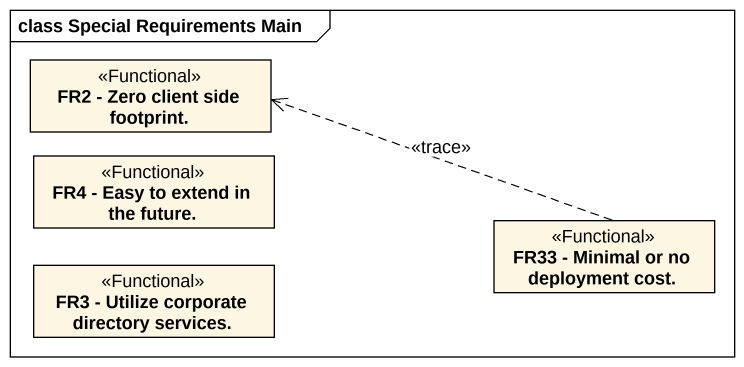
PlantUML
@startuml
mainframe class Special Requirements Main
hide circle
hide empty members
class "FR2 - Zero client side footprint." as FR2_Zero_client_side <<Functional>>
class "FR4 - Easy to extend in the future." as FR4_Easy_to_extend_in_the <<Functional>>
class "FR3 - Utilize corporate directory services." as FR3_Utilize_corporate <<Functional>>
class "FR33 - Minimal or no deployment cost." as FR33_Minimal_or_no <<Functional>>
FR33_Minimal_or_no .left.> FR2_Zero_client_side : <<trace>>
@enduml
